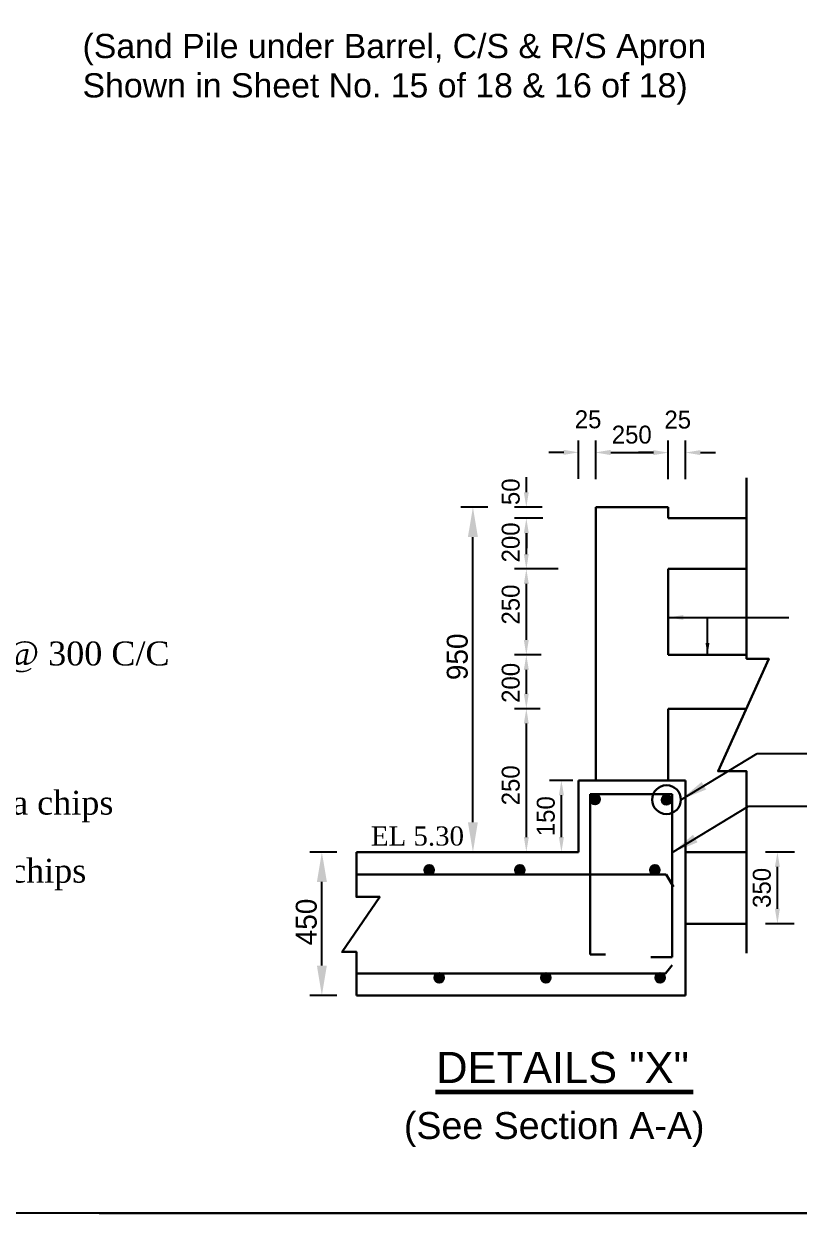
# Model space of a CAD drawing. Extents: x -1206532 to 786809, y -4288605 to 172932.
# Drawn here: x -725275 to -712299, y -4259111 to -4239199 of the extents above; entities that cross this region are included whole.
import ezdxf

# ---------------------------------------------------------------- set-up
doc = ezdxf.new("R2010")
doc.units = 0
doc.header["$LTSCALE"] = 300
doc.header["$MEASUREMENT"] = 0
doc.layers.get('0').update_dxf_attribs({"linetype": 'CONTINUOUS'})
doc.layers.get('DEFPOINTS').update_dxf_attribs({"linetype": 'CONTINUOUS'})
doc.layers.add('Left Bank Profile', color=7, linetype='CONTINUOUS', lineweight=25)
doc.layers.add('Other line', color=7, linetype='CONTINUOUS', lineweight=15)
doc.layers.add('LINE', color=7, linetype='CONTINUOUS')
doc.styles.add('Arial-20', font='ARIAL_0.TTF')
doc.styles.add('Arial-200', font='ARIAL_0.TTF')
doc.dimstyles.new('3', dxfattribs={"dimtxt": 225, "dimasz": 350, "dimexe": 100, "dimexo": 25, "dimgap": 9, "dimtad": 0, "dimdec": 0, "dimzin": 0, "dimdsep": 46, "dimtxsty": 'Standard', "dimcen": 0, "dimclrd": 5, "dimclre": 6, "dimclrt": 1, "dimadec": 0, "dimazin": 0, "dimtfac": 1, "dimtdec": 0, "dimtofl": 0, "dimtmove": 2, "dimatfit": 3, "dimfxl": 1, "dimtolj": 1, "dimtzin": 0, "dimarcsym": 0})
doc.dimstyles.new('ISO-25', dxfattribs={"dimtxt": 2.5, "dimasz": 2.5, "dimexe": 1.25, "dimexo": 0.625, "dimtad": 1, "dimtxsty": 'Standard', "dimcen": 2.5, "dimadec": 0, "dimazin": 0, "dimtfac": 1, "dimtmove": 0, "dimatfit": 3, "dimfxl": 1, "dimarcsym": 0})

# ---------------------------------------------------------------- blocks, each defined once
blk = doc.blocks.new('*D211')
at = {"layer": 'DEFPOINTS', "color": 0, "lineweight": 30}
for p in [(-714489, -4246378), (-715702, -4246828), (-714489, -4246828)]:
    blk.add_point(p, dxfattribs=at)
at = {"layer": 'LINE', "color": 7, "lineweight": -2}
for p, q in [((-715702, -4246823), (-715702, -4246178)), ((-714489, -4246823), (-714489, -4246178)), ((-715452, -4246378), (-714739, -4246378))]:
    blk.add_line(p, q, dxfattribs=at)
at = {"layer": 'LINE', "color": 7, "lineweight": 30}
for points in [[(-715452, -4246336), (-715452, -4246420), (-715702, -4246378)], [(-714739, -4246336), (-714739, -4246420), (-714489, -4246378)]]:
    blk.add_solid(points, dxfattribs=at)
at = {"layer": 'LINE', "color": 7, "lineweight": 30, "insert": (-715101, -4246079), "char_height": 300, "attachment_point": 5}
blk.add_mtext('\\A1;250', dxfattribs=at)
blk = doc.blocks.new('*D212')
at = {"layer": 'DEFPOINTS', "color": 0, "lineweight": 30}
for p in [(-717759, -4247292), (-717075, -4247292), (-717471, -4253065)]:
    blk.add_point(p, dxfattribs=at)
at = {"layer": 'LINE', "color": 7, "lineweight": -2}
for p, q in [((-717509, -4247292), (-717959, -4247292)), ((-717759, -4252565), (-717759, -4247792)), ((-717509, -4253065), (-717959, -4253065))]:
    blk.add_line(p, q, dxfattribs=at)
at = {"layer": 'LINE', "color": 7, "lineweight": 30}
for points in [[(-717843, -4247792), (-717676, -4247792), (-717759, -4247292)], [(-717843, -4252565), (-717676, -4252565), (-717759, -4253065)]]:
    blk.add_solid(points, dxfattribs=at)
at = {"layer": 'LINE', "color": 7, "lineweight": 30, "insert": (-718019, -4249797), "char_height": 350, "attachment_point": 5, "rotation": 90}
blk.add_mtext('\\A1;950', dxfattribs=at)
blk = doc.blocks.new('*D213')
at = {"layer": 'DEFPOINTS', "color": 0, "lineweight": 30}
for p in [(-716865, -4247478), (-716584, -4247478), (-716605, -4248326)]:
    blk.add_point(p, dxfattribs=at)
at = {"layer": 'LINE', "color": 7, "lineweight": -2}
for p, q in [((-716589, -4247478), (-717065, -4247478)), ((-716865, -4248076), (-716865, -4247728)), ((-716610, -4248326), (-717065, -4248326))]:
    blk.add_line(p, q, dxfattribs=at)
at = {"layer": 'LINE', "color": 7, "lineweight": 30}
for points in [[(-716907, -4247728), (-716824, -4247728), (-716865, -4247478)], [(-716907, -4248076), (-716824, -4248076), (-716865, -4248326)]]:
    blk.add_solid(points, dxfattribs=at)
at = {"layer": 'LINE', "color": 7, "lineweight": 30, "insert": (-717125, -4247882), "char_height": 300, "attachment_point": 5, "rotation": 90}
blk.add_mtext('\\A1;200', dxfattribs=at)
blk = doc.blocks.new('*D214')
at = {"layer": 'DEFPOINTS', "color": 0, "lineweight": 30}
for p in [(-716865, -4248326), (-716328, -4248326), (-716612, -4249765)]:
    blk.add_point(p, dxfattribs=at)
at = {"layer": 'LINE', "color": 7, "lineweight": -2}
for p, q in [((-716333, -4248326), (-717065, -4248326)), ((-716865, -4249515), (-716865, -4248576)), ((-716617, -4249765), (-717065, -4249765))]:
    blk.add_line(p, q, dxfattribs=at)
at = {"layer": 'LINE', "color": 7, "lineweight": 30}
for points in [[(-716907, -4248576), (-716824, -4248576), (-716865, -4248326)], [(-716907, -4249515), (-716824, -4249515), (-716865, -4249765)]]:
    blk.add_solid(points, dxfattribs=at)
at = {"layer": 'LINE', "color": 7, "lineweight": 30, "insert": (-717125, -4248922), "char_height": 300, "attachment_point": 5, "rotation": 90}
blk.add_mtext('\\A1;250', dxfattribs=at)
blk = doc.blocks.new('*D215')
at = {"layer": 'DEFPOINTS', "color": 0, "lineweight": 30}
for p in [(-716865, -4249765), (-716612, -4249765), (-716626, -4250665)]:
    blk.add_point(p, dxfattribs=at)
at = {"layer": 'LINE', "color": 7, "lineweight": -2}
for p, q in [((-716617, -4249765), (-717065, -4249765)), ((-716865, -4250415), (-716865, -4250015)), ((-716631, -4250665), (-717065, -4250665))]:
    blk.add_line(p, q, dxfattribs=at)
at = {"layer": 'LINE', "color": 7, "lineweight": 30}
for points in [[(-716907, -4250015), (-716824, -4250015), (-716865, -4249765)], [(-716907, -4250415), (-716824, -4250415), (-716865, -4250665)]]:
    blk.add_solid(points, dxfattribs=at)
at = {"layer": 'LINE', "color": 7, "lineweight": 30, "insert": (-717125, -4250233), "char_height": 300, "attachment_point": 5, "rotation": 90}
blk.add_mtext('\\A1;200', dxfattribs=at)
blk = doc.blocks.new('*D216')
at = {"layer": 'DEFPOINTS', "color": 0, "lineweight": 30}
for p in [(-716865, -4250665), (-716626, -4250665), (-716485, -4253065)]:
    blk.add_point(p, dxfattribs=at)
at = {"layer": 'LINE', "color": 7, "lineweight": -2}
for p, q in [((-716631, -4250665), (-717065, -4250665)), ((-716865, -4252815), (-716865, -4250915)), ((-716490, -4253065), (-717065, -4253065))]:
    blk.add_line(p, q, dxfattribs=at)
at = {"layer": 'LINE', "color": 7, "lineweight": 30}
for points in [[(-716907, -4250915), (-716824, -4250915), (-716865, -4250665)], [(-716907, -4252815), (-716824, -4252815), (-716865, -4253065)]]:
    blk.add_solid(points, dxfattribs=at)
at = {"layer": 'LINE', "color": 7, "lineweight": 30, "insert": (-717125, -4251948), "char_height": 300, "attachment_point": 5, "rotation": 90}
blk.add_mtext('\\A1;250', dxfattribs=at)
blk = doc.blocks.new('*D217')
at = {"layer": 'DEFPOINTS', "color": 0, "lineweight": 30}
for p in [(-720287, -4253065), (-719998, -4253065), (-719709, -4255465)]:
    blk.add_point(p, dxfattribs=at)
at = {"layer": 'LINE', "color": 7, "lineweight": -2}
for p, q in [((-720037, -4253065), (-720487, -4253065)), ((-720287, -4254965), (-720287, -4253565)), ((-720037, -4255465), (-720487, -4255465))]:
    blk.add_line(p, q, dxfattribs=at)
at = {"layer": 'LINE', "color": 7, "lineweight": 30}
for points in [[(-720370, -4253565), (-720203, -4253565), (-720287, -4253065)], [(-720370, -4254965), (-720203, -4254965), (-720287, -4255465)]]:
    blk.add_solid(points, dxfattribs=at)
at = {"layer": 'LINE', "color": 7, "lineweight": 30, "insert": (-720546, -4254236), "char_height": 350, "attachment_point": 5, "rotation": 90}
blk.add_mtext('\\A1;450', dxfattribs=at)
blk = doc.blocks.new('*D218')
at = {"layer": 'DEFPOINTS', "color": 0, "lineweight": 30}
for p in [(-712663, -4253065), (-712375, -4253065), (-712380, -4254265)]:
    blk.add_point(p, dxfattribs=at)
at = {"layer": 'LINE', "color": 7, "lineweight": -2}
for p, q in [((-712380, -4253065), (-712863, -4253065)), ((-712663, -4254015), (-712663, -4253315)), ((-712385, -4254265), (-712863, -4254265))]:
    blk.add_line(p, q, dxfattribs=at)
at = {"layer": 'LINE', "color": 7, "lineweight": 30}
for points in [[(-712705, -4253315), (-712622, -4253315), (-712663, -4253065)], [(-712705, -4254015), (-712622, -4254015), (-712663, -4254265)]]:
    blk.add_solid(points, dxfattribs=at)
at = {"layer": 'LINE', "color": 7, "lineweight": 30, "insert": (-712923, -4253665), "char_height": 300, "attachment_point": 5, "rotation": 90}
blk.add_mtext('\\A1;350', dxfattribs=at)
blk = doc.blocks.new('*D231')
at = {"layer": 'DEFPOINTS', "color": 0, "lineweight": 30}
for p in [(-714201, -4246378), (-714489, -4246823), (-714201, -4246827)]:
    blk.add_point(p, dxfattribs=at)
at = {"layer": 'LINE', "color": 7, "lineweight": -2}
for p, q in [((-714489, -4246818), (-714489, -4246178)), ((-714201, -4246822), (-714201, -4246178)), ((-714739, -4246378), (-714989, -4246378)), ((-713951, -4246378), (-713701, -4246378))]:
    blk.add_line(p, q, dxfattribs=at)
at = {"layer": 'LINE', "color": 7, "lineweight": 30}
for points in [[(-714739, -4246336), (-714739, -4246420), (-714489, -4246378)], [(-713951, -4246336), (-713951, -4246420), (-714201, -4246378)]]:
    blk.add_solid(points, dxfattribs=at)
at = {"layer": 'LINE', "color": 7, "lineweight": 30, "insert": (-714331, -4245827), "char_height": 300, "attachment_point": 5}
blk.add_mtext('\\A1;25', dxfattribs=at)
blk = doc.blocks.new('*D232')
at = {"layer": 'DEFPOINTS', "color": 0, "lineweight": 30}
for p in [(-716865, -4247292), (-716597, -4247292), (-716605, -4247478)]:
    blk.add_point(p, dxfattribs=at)
at = {"layer": 'LINE', "color": 7, "lineweight": -2}
for p, q in [((-716865, -4247042), (-716865, -4246792)), ((-716602, -4247292), (-717065, -4247292)), ((-716610, -4247478), (-717065, -4247478)), ((-716865, -4247728), (-716865, -4247978))]:
    blk.add_line(p, q, dxfattribs=at)
at = {"layer": 'LINE', "color": 7, "lineweight": 30}
for points in [[(-716907, -4247042), (-716824, -4247042), (-716865, -4247292)], [(-716907, -4247728), (-716824, -4247728), (-716865, -4247478)]]:
    blk.add_solid(points, dxfattribs=at)
at = {"layer": 'LINE', "color": 7, "lineweight": 30, "insert": (-717125, -4247034), "char_height": 300, "attachment_point": 5, "rotation": 90}
blk.add_mtext('\\A1;50', dxfattribs=at)
blk = doc.blocks.new('*D724')
at = {"layer": 'DEFPOINTS', "color": 0, "lineweight": 30}
for p in [(-715702, -4246374), (-715990, -4246820), (-715702, -4246823)]:
    blk.add_point(p, dxfattribs=at)
at = {"layer": 'LINE', "color": 7, "lineweight": -2}
for p, q in [((-715990, -4246815), (-715990, -4246174)), ((-715702, -4246818), (-715702, -4246174)), ((-716240, -4246374), (-716490, -4246374)), ((-715452, -4246374), (-715202, -4246374))]:
    blk.add_line(p, q, dxfattribs=at)
at = {"layer": 'LINE', "color": 7, "lineweight": 30}
for points in [[(-716240, -4246332), (-716240, -4246416), (-715990, -4246374)], [(-715452, -4246332), (-715452, -4246416), (-715702, -4246374)]]:
    blk.add_solid(points, dxfattribs=at)
at = {"layer": 'LINE', "color": 7, "lineweight": 30, "insert": (-715832, -4245823), "char_height": 300, "attachment_point": 5}
blk.add_mtext('\\A1;25', dxfattribs=at)
blk = doc.blocks.new('*D725')
at = {"layer": 'DEFPOINTS', "color": 0, "lineweight": 30}
for p in [(-716278, -4251865), (-716081, -4251865), (-715995, -4253065)]:
    blk.add_point(p, dxfattribs=at)
at = {"layer": 'LINE', "color": 7, "lineweight": -2}
for p, q in [((-716086, -4251865), (-716478, -4251865)), ((-716278, -4252815), (-716278, -4252115)), ((-716000, -4253065), (-716478, -4253065))]:
    blk.add_line(p, q, dxfattribs=at)
at = {"layer": 'LINE', "color": 7, "lineweight": 30}
for points in [[(-716320, -4252115), (-716236, -4252115), (-716278, -4251865)], [(-716320, -4252815), (-716236, -4252815), (-716278, -4253065)]]:
    blk.add_solid(points, dxfattribs=at)
at = {"layer": 'LINE', "color": 7, "lineweight": 30, "insert": (-716538, -4252465), "char_height": 300, "attachment_point": 5, "rotation": 90}
blk.add_mtext('\\A1;150', dxfattribs=at)

msp = doc.modelspace()

# ---------------------------------------------------------------- hatches: boundary and pattern name
at = {"layer": 'LINE', "lineweight": 30}
for points in [[(-715633.665, -4252186.908, 1), (-715791.027, -4252186.908, 1)], [(-714439.745, -4252188.602, 1), (-714597.106, -4252188.602, 1)], [(-718413.55, -4253361.352, 1), (-718570.911, -4253361.352, 1)], [(-716897.225, -4253361.352, 1), (-717054.586, -4253361.352, 1)], [(-714637.645, -4253361.352, 1), (-714795.007, -4253361.352, 1)], [(-718247.143, -4255172.766, 1), (-718404.504, -4255172.766, 1)], [(-716460.772, -4255172.766, 1), (-716618.133, -4255172.766, 1)], [(-714544.76, -4255172.766, 1), (-714702.122, -4255172.766, 1)]]:
    msp.add_hatch(color=256, dxfattribs=at).paths.add_polyline_path(points)

# ---------------------------------------------------------------- linework, layer by layer
at = {"lineweight": 30}
for p, q in [((-713177.854, -4247478.208), (-714488.702, -4247478.208)), ((-713177.854, -4248326.208), (-714488.702, -4248326.208)), ((-713177.854, -4249764.821), (-714488.702, -4249764.821)), ((-713184.456, -4250664.821), (-714488.702, -4250664.821)), ((-715989.702, -4253064.821), (-719709.233, -4253064.821)), ((-713177.854, -4253064.821), (-714201.363, -4253064.821)), ((-714201.363, -4255464.821), (-719709.233, -4255464.821))]:
    msp.add_line(p, q, dxfattribs=at)
at = {"layer": 'Left Bank Profile'}
msp.add_lwpolyline([(-724012.295, -4259111.319), (-691359.788, -4259111.319)], dxfattribs=at)
at = {"layer": 'LINE', "lineweight": 30}
for p, q in [((-715702.363, -4247291.595), (-715702.363, -4251865.421)), ((-715702.363, -4247291.595), (-714488.702, -4247291.595)), ((-714488.702, -4247291.595), (-714488.702, -4247478.208)), ((-714488.702, -4248326.208), (-714488.702, -4249764.821)), ((-714488.702, -4250664.821), (-714488.702, -4251865.421)), ((-714201.363, -4253064.821), (-714201.363, -4255464.821)), ((-719709.233, -4253440.033), (-714524.602, -4253440.033)), ((-714524.602, -4253440.033), (-714403.761, -4253650.196)), ((-714201.363, -4254264.821), (-713177.854, -4254264.821)), ((-714535.525, -4255100.678), (-714424.001, -4254961.184)), ((-719709.233, -4255100.678), (-714535.525, -4255100.678))]:
    msp.add_line(p, q, dxfattribs=at)
at = {"layer": 'LINE'}
msp.add_lwpolyline([(-691359.788, -4259111.319), (-748250.217, -4259111.319), (-748250.217, -4218881.659), (-691359.788, -4218881.659)], close=True, dxfattribs=at)
at = {"layer": 'LINE', "lineweight": 30}
for points in [[(-713177.854, -4246799.294), (-713177.854, -4249828.979), (-712809.197, -4249828.979), (-713654.765, -4251712.378), (-713177.854, -4251712.378), (-713177.854, -4254757.766)], [(-719709.233, -4253064.821), (-719709.233, -4253815.244), (-719316.777, -4253815.244), (-719948.909, -4254736.535), (-719709.233, -4254736.535), (-719709.233, -4255464.821)]]:
    msp.add_lwpolyline(points, dxfattribs=at)
at = {"layer": 'LINE', "lineweight": 30, "const_width": 75}
msp.add_lwpolyline([(-718385.249, -4257082.053), (-714069.251, -4257082.053)], dxfattribs=at)
at = {"layer": 'LINE', "lineweight": 30}
for centre in [(-715712.346, -4252186.908), (-714518.426, -4252188.602), (-718492.231, -4253361.352), (-716975.906, -4253361.352), (-714716.326, -4253361.352), (-718325.823, -4255172.766), (-716539.453, -4255172.766), (-714623.441, -4255172.766)]:
    msp.add_circle(centre, 78.681, dxfattribs=at)
at = {"layer": 'Other line', "color": 0, "lineweight": 30}
for p, q in [((-714201.363, -4251865.421), (-715989.702, -4251865.421)), ((-715989.702, -4251865.421), (-715989.702, -4253064.821)), ((-714201.363, -4253064.821), (-714201.363, -4251865.421)), ((-715795.683, -4252098.267), (-715795.683, -4254781.191)), ((-715795.683, -4252098.267), (-714422.117, -4252098.267)), ((-714422.117, -4252098.267), (-714422.117, -4254822.93)), ((-715795.683, -4254781.191), (-715537.535, -4254781.191)), ((-714422.117, -4254822.93), (-714779.258, -4254822.93))]:
    msp.add_line(p, q, dxfattribs=at)
msp.add_circle((-714518.426, -4252188.602), 240.864, dxfattribs=at)

# ---------------------------------------------------------------- texts
at = {"color": 0, "linetype": 'ByBlock', "lineweight": 30, "char_height": 400, "attachment_point": 1}
for s, insert, width in [('{\\fTimes New Roman|b0|i0|c0|p18;38mm dia & 550mm long GI pipe  @ 300 C/C}', (-734132.786, -4249540.923), 11580.54566), ('{\\fTimes New Roman|b0|i0|c0|p18;40 mm to 20 mm well graded pick jhama chips}', (-735168.786, -4252038.178), 11994.88521), ('{\\fTimes New Roman|b0|i0|c0|p18;20 mm to 5mm well graded pick jhama chips}', (-735168.786, -4253177.178), 11994.88521)]:
    msp.add_mtext(s, dxfattribs=dict(at, insert=insert, width=width))
at = {"linetype": 'ByBlock', "lineweight": 30, "insert": (-719465.281, -4252636.358), "char_height": 320, "width": 1919.1127, "attachment_point": 1}
msp.add_mtext('{\\fTimes New Roman|b0|i0|c0|p18;EL 5.30}', dxfattribs=at)
at = {"layer": 'LINE', "style": 'Arial-20'}
for s, p in [('(Sand Pile under Barrel, C/S & R/S Apron ', (-724292.003, -4239773.395)), ('Shown in Sheet No. 15 of 18 & 16 of 18)', (-724292.003, -4240432.179))]:
    msp.add_text(s, height=405, dxfattribs=at).set_placement(p)
at = {"layer": 'LINE', "lineweight": 30}
for s, height, style, p in [('DETAILS "X"', 520, 'Arial-200', (-718372.632, -4256931.009)), ('(See Section A-A)', 450, 'Arial-20', (-718914.14, -4257868.308))]:
    msp.add_text(s, height=height, dxfattribs=dict(at, style=style)).set_placement(p)

# ---------------------------------------------------------------- dimensions: what is measured, and where the dimension line sits
for base, p1, p2, text, picture, middle in [((-715702.363, -4246374.109), (-715989.702, -4246819.598), (-715702.363, -4246823.403), '25', '*D724', (-715831.702, -4245823.403)), ((-714201.363, -4246377.914), (-714488.702, -4246823.403), (-714201.363, -4246827.208), '25', '*D231', (-714330.702, -4245827.208)), ((-714488.702, -4246377.914), (-715702.363, -4246828.403), (-714488.702, -4246828.403), '250', '*D211', (-715101.363, -4246079.342))]:
    dim = msp.add_linear_dim(base=base, p1=p1, p2=p2, text=text, dimstyle='3', override={"dimtxt": 300, "dimasz": 250, "dimexe": 200, "dimexo": 5, "dimdle": 250, "dimclrd": 7, "dimclre": 7, "dimclrt": 7}, dxfattribs=at)
    dim.commit()
    dim.dimension.update_dxf_attribs({"geometry": picture, "text_midpoint": middle, "dimtype": 160})
for base, p1, p2, text, override, picture, middle in [((-716865.364, -4247291.595), (-716604.556, -4247478.208), (-716596.702, -4247291.595), '50', {"dimtxt": 300, "dimasz": 250, "dimexe": 200, "dimexo": 5, "dimdle": 250, "dimclrd": 7, "dimclre": 7, "dimclrt": 7}, '*D232', (-717125.068, -4247033.595)), ((-717759.318, -4247291.595), (-717470.982, -4253064.821), (-717074.716, -4247291.595), '950', {"dimtxt": 350, "dimasz": 500, "dimexe": 200, "dimexo": 5, "dimdle": 250, "dimclrd": 7, "dimclre": 7, "dimclrt": 7, "dimfxl": 250, "dimfxlon": 1}, '*D212', (-718019.022, -4249796.883)), ((-716865.364, -4247478.208), (-716604.556, -4248326.208), (-716583.702, -4247478.208), '200', {"dimtxt": 300, "dimasz": 250, "dimexe": 200, "dimexo": 5, "dimdle": 250, "dimclrd": 7, "dimclre": 7, "dimclrt": 7}, '*D213', (-717125.068, -4247881.595)), ((-716865.364, -4248326.208), (-716612.362, -4249764.821), (-716327.702, -4248326.208), '250', {"dimtxt": 300, "dimasz": 250, "dimexe": 200, "dimexo": 5, "dimdle": 250, "dimclrd": 7, "dimclre": 7, "dimclrt": 7}, '*D214', (-717125.068, -4248922.371)), ((-716865.364, -4249764.821), (-716625.992, -4250664.821), (-716612.362, -4249764.821), '200', {"dimtxt": 300, "dimasz": 250, "dimexe": 200, "dimexo": 5, "dimdle": 250, "dimclrd": 7, "dimclre": 7, "dimclrt": 7}, '*D215', (-717125.068, -4250232.555)), ((-716865.364, -4250664.821), (-716484.876, -4253064.821), (-716625.992, -4250664.821), '250', {"dimtxt": 300, "dimasz": 250, "dimexe": 200, "dimexo": 5, "dimdle": 250, "dimclrd": 7, "dimclre": 7, "dimclrt": 7}, '*D216', (-717125.068, -4251948.429)), ((-716278.038, -4251864.821), (-715994.702, -4253064.821), (-716080.765, -4251864.821), '150', {"dimtxt": 300, "dimasz": 250, "dimexe": 200, "dimexo": 5, "dimdle": 250, "dimclrd": 7, "dimclre": 7, "dimclrt": 7}, '*D725', (-716537.742, -4252464.821)), ((-720286.617, -4253064.821), (-719709.233, -4255464.821), (-719998.28, -4253064.821), '450', {"dimtxt": 350, "dimasz": 500, "dimexe": 200, "dimexo": 5, "dimdle": 250, "dimclrd": 7, "dimclre": 7, "dimclrt": 7, "dimfxl": 250, "dimfxlon": 1}, '*D217', (-720546.321, -4254235.668)), ((-712663.232, -4253064.821), (-712379.896, -4254264.821), (-712374.896, -4253064.821), '350', {"dimtxt": 300, "dimasz": 250, "dimexe": 200, "dimexo": 5, "dimdle": 250, "dimclrd": 7, "dimclre": 7, "dimclrt": 7}, '*D218', (-712922.936, -4253664.821))]:
    dim = msp.add_linear_dim(base=base, p1=p1, p2=p2, angle=90, text=text, dimstyle='3', override=override, dxfattribs=at)
    dim.commit()
    dim.dimension.update_dxf_attribs({"geometry": picture, "text_midpoint": middle, "dimtype": 160})

# ---------------------------------------------------------------- leaders
at = {"linetype": 'ByBlock', "lineweight": 30}
for points in [[(-714277.562, -4252188.602), (-713003.54, -4251413.016), (-711702.843, -4251413.016)], [(-714422.117, -4253073.033), (-713148.095, -4252297.447), (-711847.398, -4252297.447)]]:
    msp.add_leader(points, dimstyle='ISO-25', override={"dimtxt": 500, "dimasz": 450, "dimclrd": 7, "dimclre": 7, "dimclrt": 7}, dxfattribs=at)
at = {"layer": 'LINE', "lineweight": 30}
msp.add_leader([(-714488.702, -4249137.916), (-712471.702, -4249137.916)], dimstyle='3', override={"dimtxt": 300, "dimasz": 250, "dimexe": 200, "dimexo": 5, "dimdle": 250, "dimclrd": 7, "dimclre": 7, "dimclrt": 7}, dxfattribs=at)
at = {"layer": 'Other line', "color": 0, "lineweight": 30}
msp.add_leader([(-713833.278, -4249764.821), (-713833.278, -4249137.916)], dimstyle='3', override={"dimasz": 200, "dimgap": 9, "dimtad": 0, "dimclrd": 256, "dimclre": 0, "dimclrt": 0, "dimfxl": 700, "dimfxlon": 1}, dxfattribs=at)

doc.saveas('drawing.dxf')
